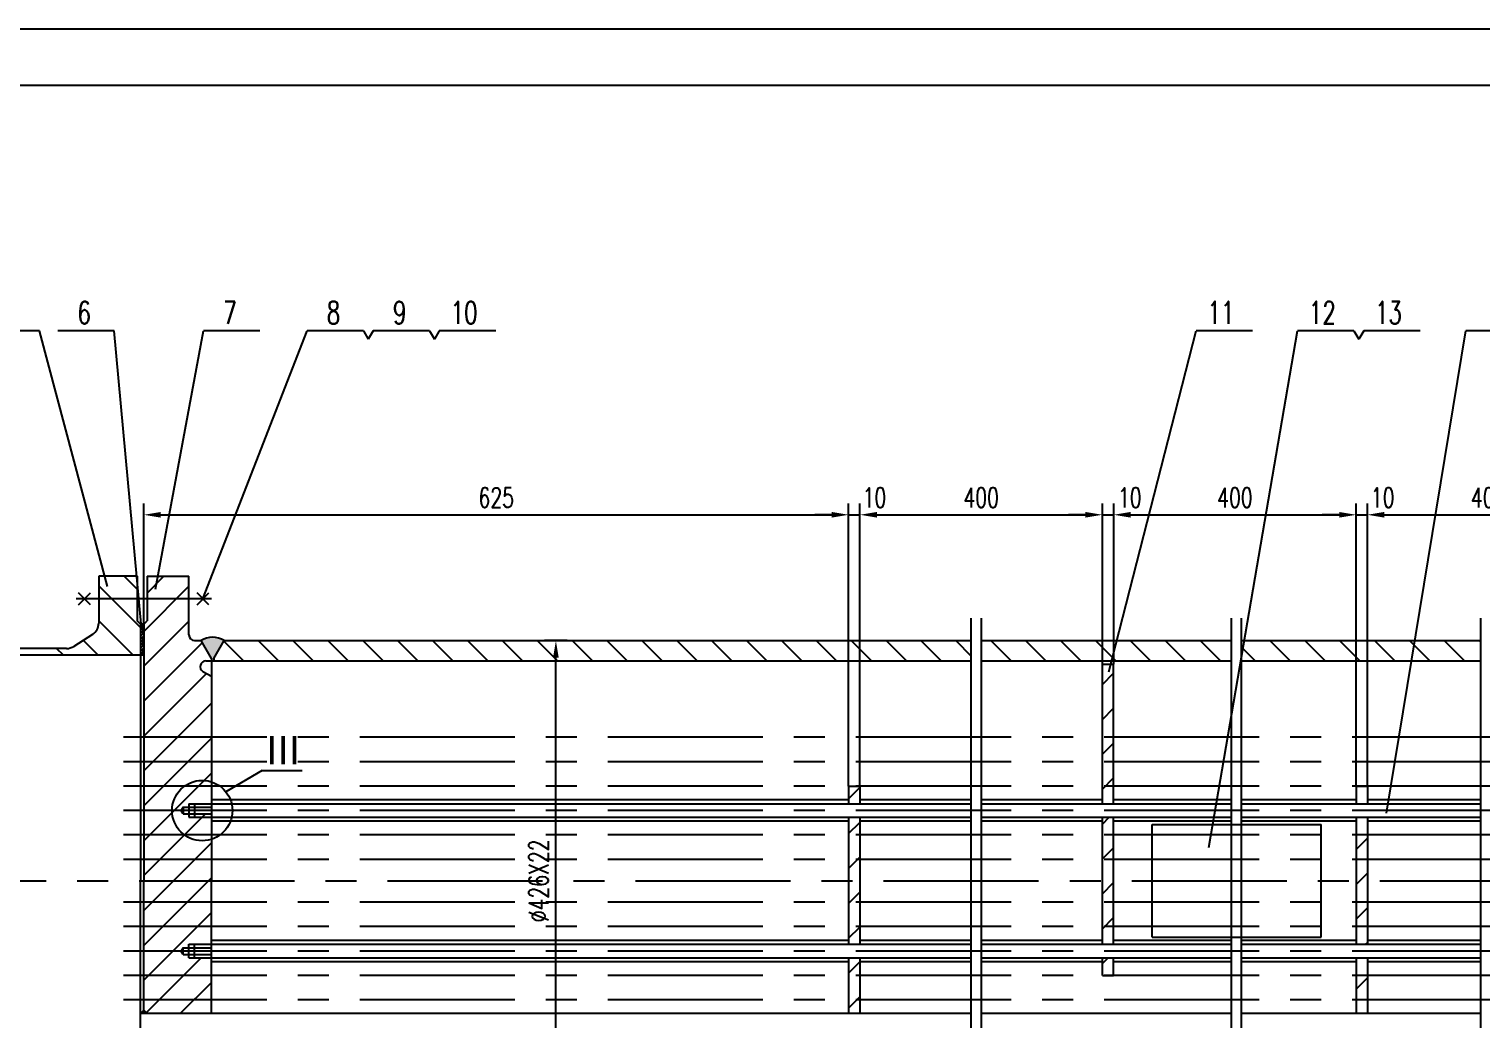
# Model space of a CAD drawing. Extents: x -330 to 591, y 748 to 1407.
# Drawn here: x -199.8 to 57.7, y 1231.5 to 1407.1 of the extents above; entities that cross this region are included whole.
import ezdxf

# ---------------------------------------------------------------- set-up
doc = ezdxf.new("R2010")
doc.units = 0
doc.header["$LTSCALE"] = 11
doc.header["$MEASUREMENT"] = 0
doc.linetypes.add('CENTER', pattern=[2, 1.25, -0.25, 0.25, -0.25])
doc.layers.get('DEFPOINTS').update_dxf_attribs({"linetype": 'CONTINUOUS'})
doc.layers.add('1', color=1, linetype='CONTINUOUS')
doc.layers.add('6', color=1, linetype='CENTER')
doc.styles.add('HZ', font='ROMANS.shx', dxfattribs={"width": 0.7, "height": 4, "bigfont": 'HZ.shx'})
doc.styles.add('HZTXT', font='romans.shx', dxfattribs={"width": 0.7, "bigfont": 'hzj.shx'})
doc.styles.get("Standard").update_dxf_attribs({"font": 'SimSun.ttf', "width": 0.7})
doc.dimstyles.get("Standard").update_dxf_attribs({"dimtxt": 0.18, "dimasz": 0.18, "dimexe": 0.18, "dimexo": 0.0625, "dimgap": 0.09, "dimtad": 0, "dimtih": 1, "dimtoh": 1, "dimdec": 4, "dimzin": 0, "dimdsep": 46, "dimtxsty": 'Standard', "dimcen": 0.09, "dimadec": 0, "dimazin": 0, "dimtfac": 1, "dimtdec": 4, "dimtofl": 0, "dimtmove": 0, "dimatfit": 3, "dimfxl": 0, "dimtolj": 1, "dimtzin": 0, "dimarcsym": 0})
doc.dimstyles.new('Standard$0', dxfattribs={"dimscale": 10, "dimtxt": 3.5, "dimasz": 3, "dimexe": 1, "dimexo": 0, "dimgap": 1, "dimtad": 1, "dimdec": 1, "dimdsep": 46, "dimtxsty": 'HZ', "dimcen": 0.5, "dimclrd": 7, "dimclre": 7, "dimclrt": 7, "dimadec": 0, "dimazin": 0, "dimtfac": 1, "dimtdec": 1, "dimtmove": 0, "dimatfit": 0, "dimfxl": 0, "dimtolj": 1, "dimtzin": 0, "dimlwd": 25, "dimlwe": 25, "dimarcsym": 0})
pattern_1 = [(135, (0, 731.0505), (-3.093592, -3.093592), [])]
pattern_2 = [(45, (0, 731.0505), (-3.093592, 3.093592), [])]

# ---------------------------------------------------------------- blocks, each defined once
blk = doc.blocks.new('*D66')
at = {"layer": '1', "color": 4}
for p, q in [((37.54, 1272.79), (37.54, 1322.91)), ((80.54, 1294.4), (80.54, 1322.91)), ((40.54, 1320.91), (77.54, 1320.91))]:
    blk.add_line(p, q, dxfattribs=at)
for points in [[(40.54, 1321.41), (40.54, 1320.41), (37.54, 1320.91)], [(77.54, 1321.41), (77.54, 1320.41), (80.54, 1320.91)]]:
    blk.add_solid(points, dxfattribs=at)
at = {"layer": 'DEFPOINTS', "color": 0}
for p in [(80.54, 1320.91), (80.54, 1294.4), (37.54, 1272.79)]:
    blk.add_point(p, dxfattribs=at)
at = {"layer": '1', "color": 4, "insert": (59.04, 1323.96), "char_height": 3.5, "attachment_point": 5, "style": 'HZTXT'}
blk.add_mtext('\\A1;400', dxfattribs=at)
blk = doc.blocks.new('*D60')
at = {"layer": '1', "color": 4}
for p, q in [((-54.46, 1272.79), (-54.46, 1322.91)), ((-52.46, 1272.79), (-52.46, 1322.91)), ((-57.46, 1320.91), (-60.46, 1320.91)), ((-54.46, 1320.91), (-52.46, 1320.91)), ((-49.46, 1320.91), (-46.46, 1320.91))]:
    blk.add_line(p, q, dxfattribs=at)
for points in [[(-57.46, 1321.41), (-57.46, 1320.41), (-54.46, 1320.91)], [(-49.46, 1321.41), (-49.46, 1320.41), (-52.46, 1320.91)]]:
    blk.add_solid(points, dxfattribs=at)
at = {"layer": 'DEFPOINTS', "color": 0}
for p in [(-52.46, 1320.91), (-54.46, 1272.79), (-52.46, 1272.79)]:
    blk.add_point(p, dxfattribs=at)
at = {"layer": '1', "color": 4, "insert": (-49.89, 1323.96), "char_height": 3.5, "attachment_point": 5, "style": 'HZTXT'}
blk.add_mtext('\\A1;10', dxfattribs=at)
blk = doc.blocks.new('*D59')
at = {"layer": '1', "color": 4}
for p, q in [((-52.46, 1272.79), (-52.46, 1322.91)), ((-9.46, 1294.4), (-9.46, 1322.91)), ((-49.46, 1320.91), (-12.46, 1320.91))]:
    blk.add_line(p, q, dxfattribs=at)
for points in [[(-49.46, 1321.41), (-49.46, 1320.41), (-52.46, 1320.91)], [(-12.46, 1321.41), (-12.46, 1320.41), (-9.46, 1320.91)]]:
    blk.add_solid(points, dxfattribs=at)
at = {"layer": 'DEFPOINTS', "color": 0}
for p in [(-9.46, 1320.91), (-9.46, 1294.4), (-52.46, 1272.79)]:
    blk.add_point(p, dxfattribs=at)
at = {"layer": '1', "color": 4, "insert": (-30.96, 1323.96), "char_height": 3.5, "attachment_point": 5, "style": 'HZTXT'}
blk.add_mtext('\\A1;400', dxfattribs=at)
blk = doc.blocks.new('*D58')
at = {"layer": '1', "color": 4}
for p, q in [((-9.46, 1294.4), (-9.46, 1322.91)), ((-7.46, 1294.4), (-7.46, 1322.91)), ((-12.46, 1320.91), (-15.46, 1320.91)), ((-9.46, 1320.91), (-7.46, 1320.91)), ((-4.46, 1320.91), (-1.46, 1320.91))]:
    blk.add_line(p, q, dxfattribs=at)
for points in [[(-12.46, 1321.41), (-12.46, 1320.41), (-9.46, 1320.91)], [(-4.46, 1321.41), (-4.46, 1320.41), (-7.46, 1320.91)]]:
    blk.add_solid(points, dxfattribs=at)
at = {"layer": 'DEFPOINTS', "color": 0}
for p in [(-7.46, 1320.91), (-9.46, 1294.4), (-7.46, 1294.4)]:
    blk.add_point(p, dxfattribs=at)
at = {"layer": '1', "color": 4, "insert": (-4.61, 1323.96), "char_height": 3.5, "attachment_point": 5, "style": 'HZTXT'}
blk.add_mtext('\\A1;10', dxfattribs=at)
blk = doc.blocks.new('*D57')
at = {"layer": '1', "color": 4}
for p, q in [((-7.46, 1294.4), (-7.46, 1322.91)), ((35.54, 1272.79), (35.54, 1322.91)), ((-4.46, 1320.91), (32.54, 1320.91))]:
    blk.add_line(p, q, dxfattribs=at)
for points in [[(-4.46, 1321.41), (-4.46, 1320.41), (-7.46, 1320.91)], [(32.54, 1321.41), (32.54, 1320.41), (35.54, 1320.91)]]:
    blk.add_solid(points, dxfattribs=at)
at = {"layer": 'DEFPOINTS', "color": 0}
for p in [(35.54, 1320.91), (-7.46, 1294.4), (35.54, 1272.79)]:
    blk.add_point(p, dxfattribs=at)
at = {"layer": '1', "color": 4, "insert": (14.04, 1323.96), "char_height": 3.5, "attachment_point": 5, "style": 'HZTXT'}
blk.add_mtext('\\A1;400', dxfattribs=at)
blk = doc.blocks.new('*D56')
at = {"layer": '1', "color": 4}
for p, q in [((35.54, 1272.79), (35.54, 1322.91)), ((37.54, 1272.79), (37.54, 1322.91)), ((32.54, 1320.91), (29.54, 1320.91)), ((35.54, 1320.91), (37.54, 1320.91)), ((40.54, 1320.91), (43.54, 1320.91))]:
    blk.add_line(p, q, dxfattribs=at)
for points in [[(32.54, 1321.41), (32.54, 1320.41), (35.54, 1320.91)], [(40.54, 1321.41), (40.54, 1320.41), (37.54, 1320.91)]]:
    blk.add_solid(points, dxfattribs=at)
at = {"layer": 'DEFPOINTS', "color": 0}
for p in [(37.54, 1320.91), (35.54, 1272.79), (37.54, 1272.79)]:
    blk.add_point(p, dxfattribs=at)
at = {"layer": '1', "color": 4, "insert": (40.24, 1323.96), "char_height": 3.5, "attachment_point": 5, "style": 'HZTXT'}
blk.add_mtext('\\A1;10', dxfattribs=at)
blk = doc.blocks.new('*D47')
at = {"layer": '1', "color": 4}
for p, q in [((-265.26, 1256), (-265.26, 1133.89)), ((-180.06, 1210.5), (-180.06, 1133.89)), ((-183.06, 1135.89), (-262.26, 1135.89))]:
    blk.add_line(p, q, dxfattribs=at)
for points in [[(-262.26, 1136.39), (-262.26, 1135.39), (-265.26, 1135.89)], [(-183.06, 1136.39), (-183.06, 1135.39), (-180.06, 1135.89)]]:
    blk.add_solid(points, dxfattribs=at)
at = {"layer": 'DEFPOINTS', "color": 0}
for p in [(-265.26, 1256), (-180.06, 1210.5), (-265.26, 1135.89)]:
    blk.add_point(p, dxfattribs=at)
at = {"layer": '1', "color": 4, "insert": (-222.66, 1138.94), "char_height": 3.5, "attachment_point": 5, "style": 'HZTXT'}
blk.add_mtext('\\A1;401', dxfattribs=at)
blk = doc.blocks.new('*D36')
at = {"layer": '1', "color": 4}
for p, q in [((-104.37, 1298.6), (-108.38, 1298.6)), ((-106.38, 1216.4), (-106.38, 1295.6)), ((-109.5, 1213.4), (-104.38, 1213.4))]:
    blk.add_line(p, q, dxfattribs=at)
for points in [[(-106.88, 1295.6), (-105.88, 1295.6), (-106.38, 1298.6)], [(-106.88, 1216.4), (-105.88, 1216.4), (-106.38, 1213.4)]]:
    blk.add_solid(points, dxfattribs=at)
at = {"layer": 'DEFPOINTS', "color": 0}
for p in [(-106.38, 1298.6), (-104.37, 1298.6), (-109.5, 1213.4)]:
    blk.add_point(p, dxfattribs=at)
at = {"layer": '1', "color": 4, "insert": (-109.43, 1256), "char_height": 3.5, "attachment_point": 5, "rotation": 90, "style": 'HZTXT'}
blk.add_mtext('\\A1;%%C426X22', dxfattribs=at)
blk = doc.blocks.new('*D189')
at = {"layer": '1', "color": 4}
for p, q in [((-179.46, 1301.5), (-179.46, 1322.91)), ((-54.46, 1311.64), (-54.46, 1322.91)), ((-176.46, 1320.91), (-57.46, 1320.91))]:
    blk.add_line(p, q, dxfattribs=at)
for points in [[(-176.46, 1321.41), (-176.46, 1320.41), (-179.46, 1320.91)], [(-57.46, 1321.41), (-57.46, 1320.41), (-54.46, 1320.91)]]:
    blk.add_solid(points, dxfattribs=at)
at = {"layer": 'DEFPOINTS', "color": 0}
for p in [(-54.46, 1320.91), (-54.46, 1311.64), (-179.46, 1301.5)]:
    blk.add_point(p, dxfattribs=at)
at = {"layer": '1', "color": 4, "insert": (-116.96, 1323.96), "char_height": 3.5, "attachment_point": 5, "style": 'HZTXT'}
blk.add_mtext('\\A1;625', dxfattribs=at)

msp = doc.modelspace()

# ---------------------------------------------------------------- hatches: boundary and pattern name
at = {"layer": '1'}
h = msp.add_hatch(dxfattribs=at)
h.set_pattern_fill('ANSI31', color=0, scale=35, angle=90, style=0)
h.set_pattern_definition(pattern_1)
h.paths.add_polyline_path([(-180.062271, 1301.503015), (-180.662271, 1302.103015), (-180.662271, 1306.003015), (-187.462271, 1306.003015), (-187.462271, 1301.716453, -0.2557369175), (-188.568542, 1299.695002), (-191.870789, 1297.581564, -0.143297214), (-193.164518, 1297.203015), (-198.369451, 1297.203015), (-199.062271, 1296.003015), (-180.062271, 1296.003015)])
h.paths.add_polyline_path([(-180.662271, 1310.003015), (-187.462271, 1310.003015), (-187.462271, 1306.003015), (-180.662271, 1306.003015)])
h = msp.add_hatch(dxfattribs=at)
h.set_pattern_fill('ANSI31', color=0, scale=35, style=0)
h.set_pattern_definition(pattern_2)
h.paths.add_polyline_path([(-171.462271, 1310.003015), (-178.862271, 1310.003015), (-178.862271, 1306.003015), (-171.462271, 1306.003015)])
h.paths.add_polyline_path([(-169.309792, 1298.603015), (-170.462271, 1298.603015, -0.4142135624), (-171.462271, 1299.603015), (-171.462271, 1306.003015), (-178.862271, 1306.003015), (-178.862271, 1302.103015), (-179.462271, 1301.503015), (-179.462271, 1256.003015), (-179.462271, 1233.053015), (-178.862271, 1232.453015), (-167.462271, 1232.453015), (-167.462271, 1242.343015), (-170.462271, 1242.343015), (-171.462271, 1242.343015), (-171.462271, 1242.943015), (-172.462271, 1242.943015), (-172.808681, 1243.543015), (-172.462271, 1244.143015), (-171.462271, 1244.143015), (-171.462271, 1244.743015), (-170.462271, 1244.743015), (-167.462271, 1244.743015), (-167.462271, 1256.003015), (-167.462271, 1263.359944, -0.5082967515), (-174.450425, 1268.458005, -0.5082967515), (-167.462271, 1273.556065), (-167.462271, 1292.270965), (-168.962271, 1293.13699, -0.767326988), (-168.462271, 1295.003015), (-167.462271, 1295.003015), (-167.462271, 1295.403015)])
h.paths.add_polyline_path([(-167.462271, 1228.653015), (-178.862271, 1228.653015), (-179.462271, 1228.053015), (-179.462271, 1210.503015), (-178.862271, 1209.903015), (-178.862271, 1206.003015), (-171.462271, 1206.003015), (-171.462271, 1212.403015, -0.4142135624), (-170.462271, 1213.403015), (-169.309792, 1213.403015), (-167.462271, 1216.603015), (-167.462271, 1217.003015), (-168.462271, 1217.003015, -0.767326988), (-168.962271, 1218.869041), (-167.462271, 1219.735066)])
h.paths.add_polyline_path([(-171.462271, 1206.003015), (-178.862271, 1206.003015), (-178.862271, 1202.003015), (-171.462271, 1202.003015)])
h.paths.add_polyline_path([(-167.462271, 1267.263015), (-170.462271, 1267.263015), (-171.462271, 1267.263015), (-171.462271, 1267.863015), (-172.462271, 1267.863015), (-172.808681, 1268.463015), (-172.462271, 1269.063015), (-171.462271, 1269.063015), (-171.462271, 1269.663015), (-170.462271, 1269.663015), (-167.462271, 1269.663015), (-167.462271, 1273.556065, 0.5082967515), (-174.450425, 1268.458005, 0.5082967515), (-167.462271, 1263.359944)])
h.paths.add_polyline_path([(-167.462271, 1267.863015), (-170.462271, 1267.863015), (-170.462271, 1267.263015), (-167.462271, 1267.263015)], flags=17)
h.paths.add_polyline_path([(-167.462271, 1269.663015), (-170.462271, 1269.663015), (-170.462271, 1269.063015), (-167.462271, 1269.063015)], flags=17)
h.paths.add_polyline_path([(-170.462271, 1267.863015), (-171.462271, 1267.863015), (-171.462271, 1267.263015), (-170.462271, 1267.263015)], flags=17)
h.paths.add_polyline_path([(-170.462271, 1269.663015), (-171.462271, 1269.663015), (-171.462271, 1269.063015), (-170.462271, 1269.063015)], flags=17)
h = msp.add_hatch(dxfattribs=at)
h.set_pattern_fill('ANSI38', color=0, scale=3, style=0)
h.set_pattern_definition([(45, (316.299, -31.7727), (-0.26516504, 0.26516504), []), (135, (316.299, -31.7727), (-0.79549513, 0.26516504), [0.9375, -0.5625])])
h.paths.add_polyline_path([(-179.462271, 1301.503015), (-180.062271, 1301.503015), (-180.062271, 1296.003015), (-179.462271, 1296.003015)])
for points in [[(-167.462271, 1295.403015), (-167.462271, 1295.003015), (-167.062271, 1295.003015), (-167.062271, 1295.403015), (-165.21475, 1298.603015, 0.2930373074), (-169.309792, 1298.603015)], [(-179.462271, 1233.053015), (-180.062271, 1232.453015), (-178.862271, 1232.453015)]]:
    msp.add_hatch(color=0, dxfattribs=at).paths.add_polyline_path(points)
h = msp.add_hatch(dxfattribs=at)
h.set_pattern_fill('ANSI31', color=0, scale=35, angle=90, style=0)
h.set_pattern_definition(pattern_1)
h.paths.add_polyline_path([(-32.70801, 1298.603015), (-165.21475, 1298.603015), (-167.062271, 1295.403015), (-167.062271, 1295.003015), (-32.70801, 1295.003015)])
h.paths.add_polyline_path([(-148.704256, 1215.599825), (-150.107446, 1217.003015), (-167.062271, 1217.003015), (-167.062271, 1216.603015), (-165.21475, 1213.403015), (-150.901066, 1213.403015)])
h.paths.add_polyline_path([(-32.70801, 1217.003015), (-128.817097, 1217.003015), (-130.220287, 1215.599825), (-128.023477, 1213.403015), (-32.70801, 1213.403015)])
h.paths.add_polyline_path([(13.428503, 1217.003015), (-30.90801, 1217.003015), (-30.90801, 1213.403015), (13.428503, 1213.403015)])
h.paths.add_polyline_path([(-6.887925, 1298.603015), (-30.90801, 1298.603015), (-30.90801, 1295.003015), (-7.808772, 1295.003015)])
h.paths.add_polyline_path([(13.428503, 1298.603015), (-6.887925, 1298.603015), (-7.808772, 1295.003015), (13.428503, 1295.003015)])
h.paths.add_polyline_path([(45.948423, 1298.603015), (15.713946, 1298.603015), (15.228503, 1295.775811), (15.228503, 1295.003015), (45.355336, 1295.003015)])
h.paths.add_polyline_path([(57.636938, 1298.603015), (45.948423, 1298.603015), (45.355336, 1295.003015), (57.636938, 1295.003015)])
h.paths.add_polyline_path([(57.636938, 1217.003015), (15.228503, 1217.003015), (15.228503, 1213.403015), (57.636938, 1213.403015)])
h.paths.add_polyline_path([(102.769531, 1217.003015), (59.436938, 1217.003015), (59.436938, 1213.403015), (102.769531, 1213.403015)])
h.paths.add_polyline_path([(70.041469, 1298.603015), (59.436938, 1298.603015), (59.436938, 1295.003015), (69.45708, 1295.003015)])
h.paths.add_polyline_path([(102.769531, 1298.603015), (70.041469, 1298.603015), (69.45708, 1295.003015), (102.769531, 1295.003015)])
h.paths.add_polyline_path([(148.32165, 1298.603015), (104.569531, 1298.603015), (104.569531, 1295.003015), (148.32165, 1295.003015)])
h.paths.add_polyline_path([(148.32165, 1217.003015), (104.569531, 1217.003015), (104.569531, 1213.403015), (148.32165, 1213.403015)])
h.paths.add_polyline_path([(198.278929, 1217.003015), (150.12165, 1217.003015), (150.12165, 1213.403015), (200.060656, 1213.403015)])
h.paths.add_polyline_path([(227.120053, 1217.003015), (198.278929, 1217.003015), (200.060656, 1213.403015), (228.336781, 1213.403015)])
h.paths.add_polyline_path([(267.137729, 1216.603015), (267.137729, 1217.003015), (227.120053, 1217.003015), (228.336781, 1213.403015), (265.290208, 1213.403015)])
h.paths.add_polyline_path([(222.881473, 1298.603015), (150.12165, 1298.603015), (150.12165, 1295.003015), (223.877272, 1295.003015)])
h.paths.add_polyline_path([(263.395818, 1298.603015), (250.776523, 1298.603015), (248.579713, 1296.406206), (249.982903, 1295.003015), (262.392062, 1295.003015, -0.0307728706), (262.35534, 1295.599107, -0.1682828865)])
h.paths.add_polyline_path([(265.290208, 1298.603015), (263.395818, 1298.603015, 0.1682828865), (262.35534, 1295.599107, 0.0307728706), (262.392062, 1295.003015), (267.137729, 1295.003015), (267.137729, 1295.403015)])
h = msp.add_hatch(dxfattribs=at)
h.set_pattern_fill('ANSI31', color=0, scale=35, style=0)
h.set_pattern_definition(pattern_2)
h.paths.add_polyline_path([(-7.462271, 1242.343015), (-9.462271, 1242.343015), (-9.462271, 1239.213015), (-7.462271, 1239.213015)])
h.paths.add_polyline_path([(-7.462271, 1267.263015), (-9.462271, 1267.263015), (-9.462271, 1244.743015), (-7.462271, 1244.743015)])
h.paths.add_polyline_path([(-9.462271, 1269.663015), (-7.462271, 1269.663015), (-7.462271, 1294.403015), (-9.462271, 1294.403015)])
h = msp.add_hatch(dxfattribs=at)
h.set_pattern_fill('ANSI31', color=0, scale=35, style=0)
h.set_pattern_definition(pattern_2)
h.paths.add_polyline_path([(-52.462271, 1272.793015), (-54.462271, 1272.793015), (-54.462271, 1269.663015), (-52.462271, 1269.663015)])
h.paths.add_polyline_path([(-54.462271, 1244.743015), (-52.462271, 1244.743015), (-52.462271, 1267.263015), (-54.462271, 1267.263015)])
h.paths.add_polyline_path([(-52.462271, 1242.343015), (-54.462271, 1242.343015), (-54.462271, 1232.453015), (-52.462271, 1232.453015)])
h.paths.add_polyline_path([(-52.462271, 1228.653015), (-54.462271, 1228.653015), (-54.462271, 1217.603015), (-52.462271, 1217.603015)])
h = msp.add_hatch(dxfattribs=at)
h.set_pattern_fill('ANSI31', color=0, scale=35, style=0)
h.set_pattern_definition(pattern_2)
h.paths.add_polyline_path([(35.537729, 1269.663015), (37.537729, 1269.663015), (37.537729, 1272.793015), (35.537729, 1272.793015)])
h.paths.add_polyline_path([(37.537729, 1267.263015), (35.537729, 1267.263015), (35.537729, 1244.743015), (37.537729, 1244.743015)])
h.paths.add_polyline_path([(35.537729, 1232.453015), (37.537729, 1232.453015), (37.537729, 1242.343015), (35.537729, 1242.343015)])
h.paths.add_polyline_path([(35.537729, 1217.603015), (37.537729, 1217.603015), (37.537729, 1228.653015), (35.537729, 1228.653015)])

# ---------------------------------------------------------------- linework, layer by layer
at = {"layer": '1', "color": 0}
for p, q in [((591.319001, 1407.050472), (-329.680999, 1407.050472)), ((581.319001, 1397.050472), (-304.680999, 1397.050472)), ((-197.966048, 1353.543322), (-207.966048, 1353.543322)), ((-185.916659, 1308.203211), (-197.966048, 1353.543322)), ((-184.722827, 1353.543322), (-194.722827, 1353.543322)), ((-179.843511, 1300.932095), (-184.722827, 1353.543322)), ((-177.390947, 1307.748702), (-168.869283, 1353.543322)), ((-168.962271, 1306.003015), (-150.515321, 1353.543322)), ((-158.869283, 1353.543322), (-168.869283, 1353.543322)), ((-140.515321, 1353.543322), (-150.515321, 1353.543322)), ((-140.515321, 1353.543322), (-139.649296, 1352.043322)), ((-138.78327, 1353.543322), (-139.649296, 1352.043322)), ((-128.78327, 1353.543322), (-138.78327, 1353.543322)), ((-128.78327, 1353.543322), (-127.917245, 1352.043322)), ((-127.05122, 1353.543322), (-127.917245, 1352.043322)), ((-117.05122, 1353.543322), (-127.05122, 1353.543322)), ((-8.302104, 1293.074361), (7.165301, 1353.543322)), ((17.165301, 1353.543322), (7.165301, 1353.543322)), ((9.415548, 1261.92135), (25.14743, 1353.543322)), ((35.14743, 1353.543322), (25.14743, 1353.543322)), ((35.14743, 1353.543322), (36.013456, 1352.043322)), ((36.879481, 1353.543322), (36.013456, 1352.043322)), ((46.879481, 1353.543322), (36.879481, 1353.543322)), ((40.904453, 1267.98646), (54.999647, 1353.543322)), ((64.999647, 1353.543322), (54.999647, 1353.543322)), ((-180.662271, 1310.003015), (-187.462271, 1310.003015)), ((-187.462271, 1310.003015), (-187.462271, 1301.716453)), ((-180.662271, 1310.003015), (-180.662271, 1302.103015)), ((-178.862271, 1310.003015), (-178.862271, 1302.103015)), ((-178.862271, 1310.003015), (-171.462271, 1310.003015)), ((-171.462271, 1299.603015), (-171.462271, 1310.003015)), ((-167.462271, 1306.003015), (-191.462271, 1306.003015)), ((-191.022931, 1304.942355), (-188.901611, 1307.063676)), ((-188.901611, 1304.942355), (-191.022931, 1307.063676)), ((-170.022931, 1304.942355), (-167.901611, 1307.063676)), ((-167.901611, 1304.942355), (-170.022931, 1307.063676)), ((-180.062271, 1301.503015), (-180.662271, 1302.103015)), ((-180.062271, 1301.503015), (-180.062271, 1256.003015)), ((-179.462271, 1301.503015), (-180.062271, 1301.503015)), ((-179.462271, 1301.503015), (-178.862271, 1302.103015)), ((-179.462271, 1301.503015), (-179.462271, 1256.003015)), ((-32.70801, 1209.403015), (-32.70801, 1302.603015)), ((-30.90801, 1209.403015), (-30.90801, 1302.603015)), ((13.428503, 1209.403015), (13.428503, 1302.603015)), ((15.228503, 1209.403015), (15.228503, 1302.603015)), ((57.636938, 1209.403015), (57.636938, 1302.603015)), ((-188.568542, 1299.695002), (-191.870789, 1297.581564)), ((-170.462271, 1298.603015), (-169.309792, 1298.603015)), ((-167.462271, 1295.403015), (-169.309792, 1298.603015)), ((-167.062271, 1295.403015), (-165.21475, 1298.603015)), ((-165.21475, 1298.603015), (-32.70801, 1298.603015)), ((-30.90801, 1298.603015), (13.428503, 1298.603015)), ((15.228503, 1298.603015), (57.636938, 1298.603015)), ((-179.462271, 1296.003015), (-244.062271, 1296.003015)), ((-193.164518, 1297.203015), (-216.062271, 1297.203015)), ((-167.462271, 1295.403015), (-167.462271, 1256.003015)), ((-167.062271, 1295.403015), (-167.062271, 1295.003015)), ((-168.962271, 1293.13699), (-167.462271, 1292.270965)), ((-168.462271, 1295.003015), (-32.70801, 1295.003015)), ((-30.90801, 1295.003015), (13.428503, 1295.003015)), ((-9.462271, 1269.663015), (-9.462271, 1294.403015)), ((-9.462271, 1294.403015), (-7.462271, 1294.403015)), ((-7.462271, 1269.663015), (-7.462271, 1294.403015)), ((15.228503, 1295.003015), (57.636938, 1295.003015)), ((-158.44766, 1275.588536), (-164.92167, 1271.809186)), ((-158.44766, 1275.588536), (-151.370347, 1275.588536)), ((-54.462271, 1272.793015), (-54.462271, 1269.663015)), ((-54.462271, 1272.793015), (-52.462271, 1272.793015)), ((-52.462271, 1272.793015), (-52.462271, 1269.663015)), ((35.537729, 1272.793015), (35.537729, 1269.663015)), ((35.537729, 1272.793015), (37.537729, 1272.793015)), ((37.537729, 1272.793015), (37.537729, 1269.663015)), ((-171.462271, 1269.663015), (-170.462271, 1269.663015)), ((-171.462271, 1269.663015), (-171.462271, 1267.263015)), ((-170.462271, 1269.663015), (-32.70801, 1269.663015)), ((-170.462271, 1269.663015), (-170.462271, 1267.263015)), ((-54.462271, 1270.363015), (-167.462271, 1270.363015)), ((-32.70801, 1270.363015), (-52.462271, 1270.363015)), ((-9.462271, 1270.363015), (-30.90801, 1270.363015)), ((-30.90801, 1269.663015), (13.428503, 1269.663015)), ((13.428503, 1270.363015), (-7.462271, 1270.363015)), ((35.537729, 1270.363015), (15.228503, 1270.363015)), ((15.228503, 1269.663015), (57.636938, 1269.663015)), ((57.636938, 1270.363015), (37.537729, 1270.363015)), ((-172.462271, 1269.063015), (-172.808681, 1268.463015)), ((-172.462271, 1267.863015), (-172.808681, 1268.463015)), ((-172.462271, 1269.063015), (-172.462271, 1267.863015)), ((-172.462271, 1269.063015), (-170.462271, 1269.063015)), ((-172.462271, 1267.863015), (-170.462271, 1267.863015)), ((-171.462271, 1267.263015), (-170.462271, 1267.263015)), ((-170.462271, 1269.063015), (-167.462271, 1269.063015)), ((-170.462271, 1267.863015), (-167.462271, 1267.863015)), ((-170.462271, 1267.263015), (-32.70801, 1267.263015)), ((-54.462271, 1267.263015), (-54.462271, 1244.743015)), ((-52.462271, 1267.263015), (-52.462271, 1244.743015)), ((-30.90801, 1267.263015), (13.428503, 1267.263015)), ((-9.462271, 1244.743015), (-9.462271, 1267.263015)), ((-7.462271, 1244.743015), (-7.462271, 1267.263015)), ((15.228503, 1267.263015), (57.636938, 1267.263015)), ((35.537729, 1267.263015), (35.537729, 1244.743015)), ((37.537729, 1267.263015), (37.537729, 1244.743015)), ((-54.462271, 1266.563015), (-167.462271, 1266.563015)), ((-32.70801, 1266.563015), (-52.462271, 1266.563015)), ((-9.462271, 1266.563015), (-30.90801, 1266.563015)), ((13.428503, 1266.563015), (-7.462271, 1266.563015)), ((-0.653468, 1246.003015), (-0.653468, 1266.003015)), ((-0.653468, 1266.003015), (29.346532, 1266.003015)), ((35.537729, 1266.563015), (15.228503, 1266.563015)), ((29.346532, 1246.003015), (29.346532, 1266.003015)), ((57.636938, 1266.563015), (37.537729, 1266.563015)), ((-180.062271, 1210.503015), (-180.062271, 1256.003015)), ((-179.462271, 1233.053015), (-179.462271, 1256.003015)), ((-167.462271, 1232.453015), (-167.462271, 1256.003015)), ((-172.462271, 1244.143015), (-172.808681, 1243.543015)), ((-172.462271, 1242.943015), (-172.462271, 1244.143015)), ((-172.462271, 1244.143015), (-170.462271, 1244.143015)), ((-171.462271, 1242.343015), (-171.462271, 1244.743015)), ((-171.462271, 1244.743015), (-170.462271, 1244.743015)), ((-170.462271, 1244.743015), (-32.70801, 1244.743015)), ((-170.462271, 1242.343015), (-170.462271, 1244.743015)), ((-170.462271, 1244.143015), (-167.462271, 1244.143015)), ((-54.462271, 1245.443015), (-167.462271, 1245.443015)), ((-32.70801, 1245.443015), (-52.462271, 1245.443015)), ((-9.462271, 1245.443015), (-30.90801, 1245.443015)), ((-30.90801, 1244.743015), (13.428503, 1244.743015)), ((13.428503, 1245.443015), (-7.462271, 1245.443015)), ((-0.653468, 1246.003015), (29.346532, 1246.003015)), ((35.537729, 1245.443015), (15.228503, 1245.443015)), ((15.228503, 1244.743015), (57.636938, 1244.743015)), ((57.636938, 1245.443015), (37.537729, 1245.443015)), ((-172.462271, 1242.943015), (-172.808681, 1243.543015)), ((-172.462271, 1242.943015), (-170.462271, 1242.943015)), ((-171.462271, 1242.343015), (-170.462271, 1242.343015)), ((-170.462271, 1242.943015), (-167.462271, 1242.943015)), ((-170.462271, 1242.343015), (-32.70801, 1242.343015)), ((-54.462271, 1241.643015), (-167.462271, 1241.643015)), ((-54.462271, 1242.343015), (-54.462271, 1232.453015)), ((-52.462271, 1242.343015), (-52.462271, 1232.453015)), ((-32.70801, 1241.643015), (-52.462271, 1241.643015)), ((-30.90801, 1242.343015), (13.428503, 1242.343015)), ((-9.462271, 1241.643015), (-30.90801, 1241.643015)), ((-9.462271, 1239.213015), (-9.462271, 1242.343015)), ((-7.462271, 1239.213015), (-7.462271, 1242.343015)), ((13.428503, 1241.643015), (-7.462271, 1241.643015)), ((15.228503, 1242.343015), (57.636938, 1242.343015)), ((35.537729, 1241.643015), (15.228503, 1241.643015)), ((35.537729, 1242.343015), (35.537729, 1232.453015)), ((37.537729, 1242.343015), (37.537729, 1232.453015)), ((57.636938, 1241.643015), (37.537729, 1241.643015)), ((-9.462271, 1239.213015), (-7.462271, 1239.213015)), ((-179.462271, 1233.053015), (-180.062271, 1232.453015)), ((-32.70801, 1232.453015), (-180.062271, 1232.453015)), ((-178.862271, 1232.453015), (-179.462271, 1233.053015)), ((13.428503, 1232.453015), (-30.90801, 1232.453015)), ((57.636938, 1232.453015), (15.228503, 1232.453015))]:
    msp.add_line(p, q, dxfattribs=at)
msp.add_circle((-169.096757, 1268.458005), 5.353668, dxfattribs=at)
for centre, radius, start, end in [((-189.862271, 1301.716453), 2.4, 302.61924307, 0), ((-170.462271, 1299.603015), 1, 180, 270), ((-167.262271, 1295.409397), 3.793618, 57.33489392, 122.66510608), ((-193.164518, 1299.603015), 2.4, 270, 302.61924307), ((-168.462271, 1294.003015), 1, 90, 240)]:
    msp.add_arc(centre, radius, start, end, dxfattribs=at)
at = {"layer": '6', "color": 0, "ltscale": 2}
for p, q in [((282.337729, 1281.453015), (-183.062271, 1281.453015)), ((282.337729, 1277.123015), (-183.062271, 1277.123015)), ((282.337729, 1272.793015), (-183.062271, 1272.793015)), ((282.337729, 1268.463015), (-183.062271, 1268.463015)), ((282.337729, 1264.133015), (-183.062271, 1264.133015)), ((282.337729, 1259.803015), (-183.062271, 1259.803015)), ((-268.261995, 1256.003015), (367.537452, 1256.003015)), ((282.337729, 1252.203015), (-183.062271, 1252.203015)), ((282.337729, 1247.873015), (-183.062271, 1247.873015)), ((282.337729, 1243.543015), (-183.062271, 1243.543015)), ((282.337729, 1239.213015), (-183.062271, 1239.213015)), ((282.337729, 1234.883015), (-183.062271, 1234.883015))]:
    msp.add_line(p, q, dxfattribs=at)

# ---------------------------------------------------------------- texts
at = {"layer": '1', "color": 0, "style": 'HZTXT', "width": 0.7}
for s, p in [('6', (-191.227246, 1354.755153)), ('7', (-165.373701, 1354.755153)), ('8', (-147.01974, 1354.755153)), ('9', (-135.287689, 1354.755153)), ('10', (-125.055638, 1354.755153)), ('11', (9.160883, 1354.755153)), ('12', (27.143012, 1354.755153)), ('13', (38.875063, 1354.755153))]:
    msp.add_text(s, height=4, dxfattribs=at).set_placement(p)
at = {"layer": '1', "color": 0}
msp.add_text('Ⅲ', height=5, dxfattribs=at).set_placement((-158.16318, 1276.668757))

# ---------------------------------------------------------------- dimensions: what is measured, and where the dimension line sits
dim = msp.add_linear_dim(base=(-54.462271, 1320.910931), p1=(-179.462271, 1301.503015), p2=(-54.462271, 1311.6372), dimstyle='Standard$0', override={"dimscale": 1, "dimexe": 2, "dimgap": 1.3, "dimdec": 4, "dimlfac": 5, "dimtxsty": 'HZTXT', "dimcen": 0.1, "dimclrd": 4, "dimclre": 4, "dimclrt": 4, "dimtfac": 0.571429, "dimtdec": 4, "dimtix": 1, "dimtmove": 2, "dimatfit": 3, "dimtvp": 2, "dimlwd": 65535, "dimlwe": 65535}, dxfattribs=at)
dim.commit()
dim.dimension.update_dxf_attribs({"geometry": '*D189', "text_midpoint": (-116.962271, 1323.960931)})
for base, p1, p2, picture, middle in [((-52.462271, 1320.910931), (-54.462271, 1272.793015), (-52.462271, 1272.793015), '*D60', (-49.892588, 1323.960931)), ((-7.462271, 1320.910931), (-9.462271, 1294.403015), (-7.462271, 1294.403015), '*D58', (-4.614523, 1323.960931)), ((37.537729, 1320.910931), (35.537729, 1272.793015), (37.537729, 1272.793015), '*D56', (40.237533, 1323.960931))]:
    dim = msp.add_linear_dim(base=base, p1=p1, p2=p2, dimstyle='Standard', override={"dimtxt": 3.5, "dimasz": 3, "dimexe": 2, "dimexo": 0, "dimgap": 1.3, "dimtad": 1, "dimtih": 0, "dimtoh": 0, "dimlfac": 5, "dimzin": 8, "dimtxsty": 'HZTXT', "dimcen": 0.1, "dimclrd": 4, "dimclre": 4, "dimclrt": 4, "dimtfac": 0.571429, "dimtix": 1, "dimtofl": 1, "dimtmove": 2, "dimtvp": 2, "dimlwd": 65535, "dimlwe": 65535}, dxfattribs=at)
    dim.commit()
    dim.dimension.update_dxf_attribs({"geometry": picture, "text_midpoint": middle, "dimtype": 160})
for base, p1, p2, text, picture, middle in [((-9.462271, 1320.910931), (-52.462271, 1272.793015), (-9.462271, 1294.403015), '400', '*D59', (-30.962271, 1323.960931)), ((35.537729, 1320.910931), (-7.462271, 1294.403015), (35.537729, 1272.793015), '400', '*D57', (14.037729, 1323.960931)), ((80.537729, 1320.910931), (37.537729, 1272.793015), (80.537729, 1294.403015), '400', '*D66', (59.037729, 1323.960931)), ((-265.261995, 1135.890746), (-180.062271, 1210.503015), (-265.261995, 1256.003015), '401', '*D47', (-222.662133, 1138.940746))]:
    dim = msp.add_linear_dim(base=base, p1=p1, p2=p2, text=text, dimstyle='Standard', override={"dimtxt": 3.5, "dimasz": 3, "dimexe": 2, "dimexo": 0, "dimgap": 1.3, "dimtad": 1, "dimtih": 0, "dimtoh": 0, "dimlfac": 5, "dimzin": 8, "dimtxsty": 'HZTXT', "dimcen": 0.1, "dimclrd": 4, "dimclre": 4, "dimclrt": 4, "dimtfac": 0.571429, "dimtix": 1, "dimtofl": 1, "dimtmove": 2, "dimtvp": 2, "dimlwd": 65535, "dimlwe": 65535}, dxfattribs=at)
    dim.commit()
    dim.dimension.update_dxf_attribs({"geometry": picture, "text_midpoint": middle})
dim = msp.add_linear_dim(base=(-106.382947, 1298.603015), p1=(-109.500862, 1213.403015), p2=(-104.373226, 1298.603015), angle=90, text='%%C426X22', dimstyle='Standard', override={"dimtxt": 3.5, "dimasz": 3, "dimexe": 2, "dimexo": 0, "dimgap": 1.3, "dimtad": 1, "dimtih": 0, "dimtoh": 0, "dimlfac": 5, "dimzin": 8, "dimtxsty": 'HZTXT', "dimcen": 0.1, "dimclrd": 4, "dimclre": 4, "dimclrt": 4, "dimtfac": 0.571429, "dimtix": 1, "dimtofl": 1, "dimtmove": 2, "dimtvp": 2, "dimlwd": 65535, "dimlwe": 65535}, dxfattribs=at)
dim.commit()
dim.dimension.update_dxf_attribs({"geometry": '*D36', "text_midpoint": (-109.432947, 1256.003015)})

doc.saveas('drawing.dxf')
